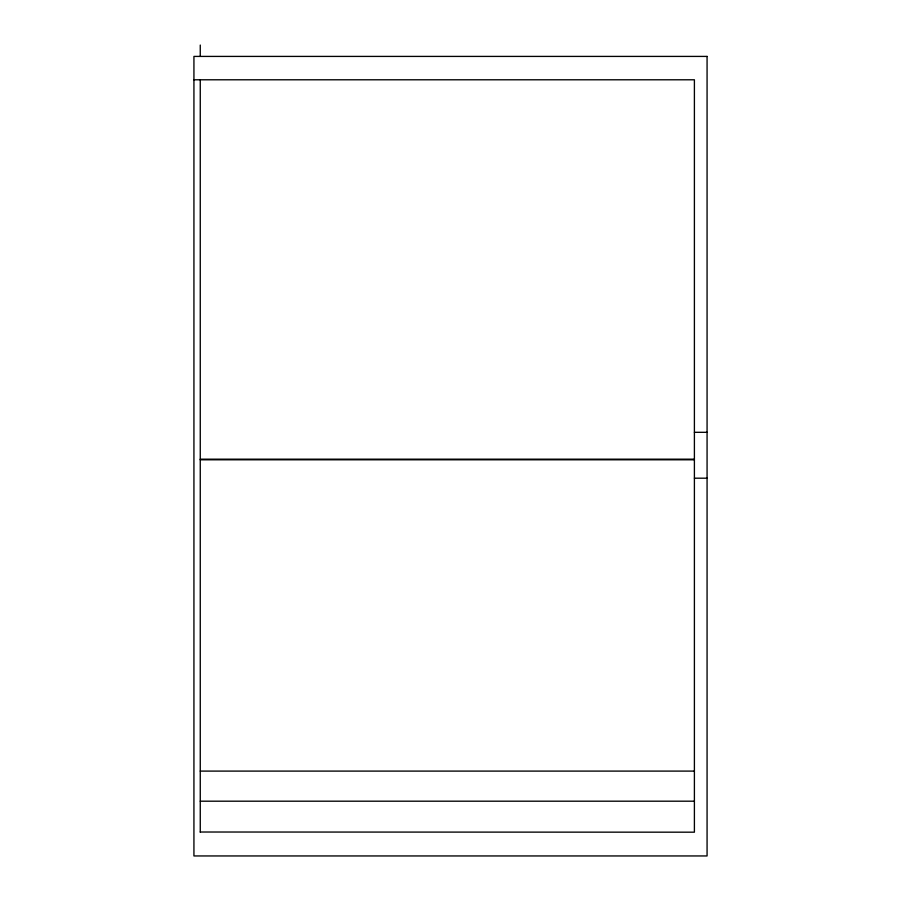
<?xml version="1.0" encoding="UTF-8"?>
<svg xmlns="http://www.w3.org/2000/svg" width="901" height="901" viewBox="0 0 901 901"><rect width="100%" height="100%" fill="white"/><g stroke="black" fill="none" stroke-linecap="round" stroke-linejoin="round"><path stroke-width="1.35" d="M193.929 79.784L694.401 79.784L694.401 832.186L200.259 832.017M694.401 432.311L707.071 432.311M200.259 459.183L694.401 459.183M200.259 459.792L694.401 459.792M694.401 478.194L707.071 478.194M200.259 771.098L694.401 771.098M200.259 801.192L694.401 801.192M200.259 45.05L200.259 56.414M200.259 79.784L200.259 832.186M707.071 56.414L193.929 56.414L193.929 855.95L707.071 855.95L707.071 56.414"/></g></svg>
